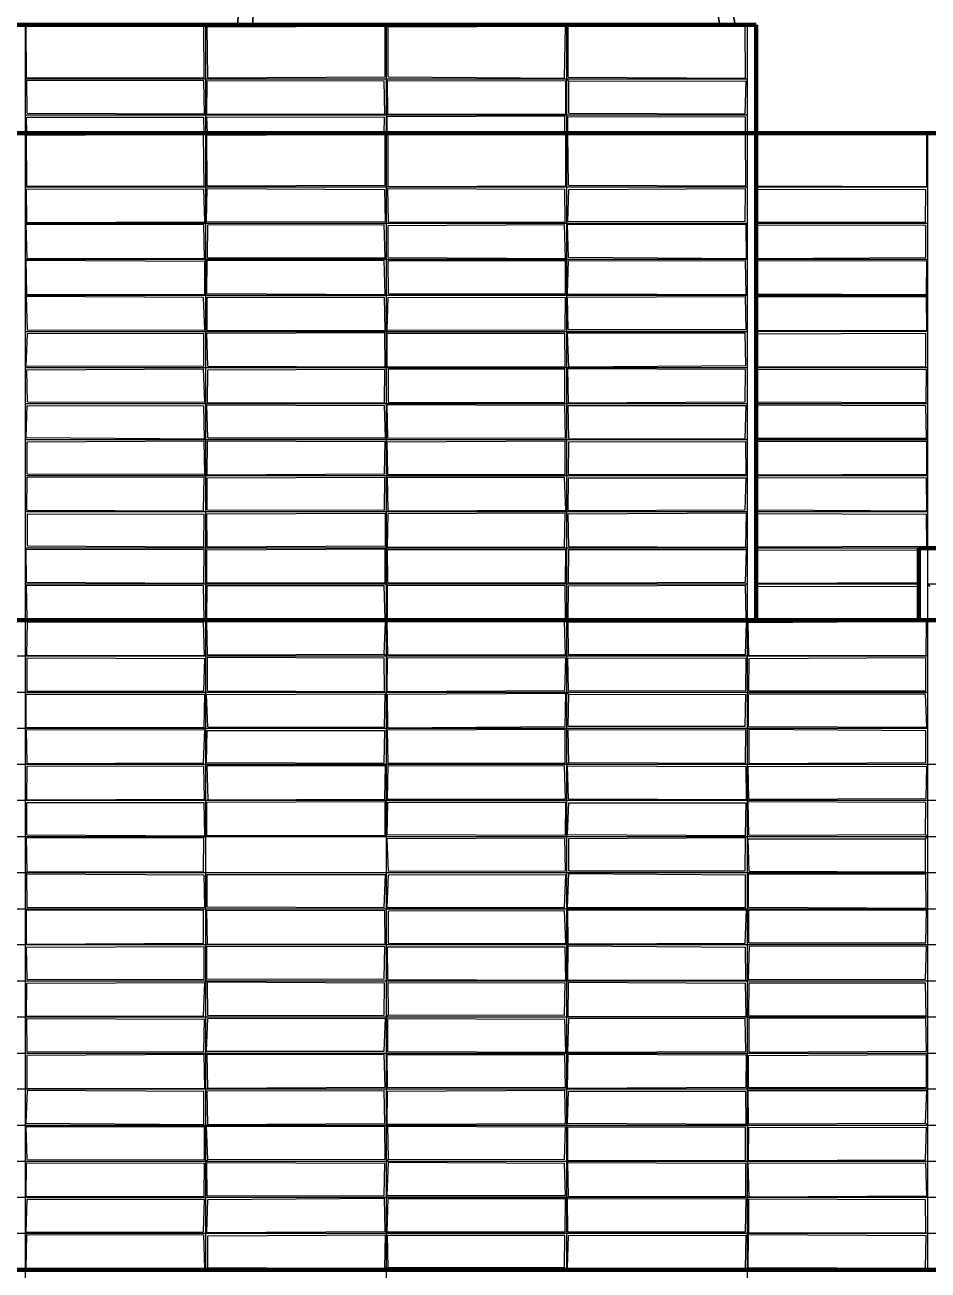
# Model space of a CAD drawing. Extents: x -50000 to 1632000, y -47600 to 308800.
# Drawn here: x 1005987 to 1036013, y 33386 to 74800 of the extents above; entities that cross this region are included whole.
import ezdxf

# ---------------------------------------------------------------- set-up
doc = ezdxf.new("R2010")
doc.units = 0
doc.header["$MEASUREMENT"] = 0
doc.layers.get('Defpoints').update_dxf_attribs({"color": 6})
doc.layers.add('2', color=7, linetype='Continuous')
doc.styles.get("Standard").update_dxf_attribs({"font": 'isocpeur.ttf'})
doc.dimstyles.get("Standard").update_dxf_attribs({"dimscale": 200, "dimtxt": 2.5, "dimasz": 1.5, "dimexe": 1.5, "dimexo": 5, "dimgap": 1, "dimtad": 1, "dimtoh": 1, "dimdec": 0, "dimrnd": 10, "dimzin": 0, "dimtxsty": 'Standard', "dimblk": 'OBLIQUE', "dimcen": 1, "dimdle": 1.5, "dimclrd": 256, "dimclre": 256, "dimclrt": 256, "dimadec": 0, "dimazin": 0, "dimtfac": 1, "dimtdec": 0, "dimtix": 1, "dimtmove": 0, "dimatfit": 3, "dimldrblk": 'NONE', "dimfxl": 1, "dimtolj": 1, "dimtzin": 0, "dimlwd": 18, "dimlwe": 18, "dimarcsym": 1})

# ---------------------------------------------------------------- blocks, each defined once
blk = doc.blocks.new('Chimney')
at = {"layer": '2', "linetype": 'Continuous', "lineweight": 25}
for p, q in [((-4947, 0), (-3045, 24200)), ((-4450, 0), (-2548, 24187)), ((11091, 0), (9177, 10084))]:
    blk.add_line(p, q, dxfattribs=at)
at = {"layer": '2', "linetype": 'Continuous', "lineweight": 30}
blk.add_line((11595, 0), (7002, 24200), dxfattribs=at)
blk = doc.blocks.new('_Oblique')
at = {"color": 0, "linetype": 'ByBlock', "lineweight": -2}
blk.add_line((-0.5, -0.5), (0.5, 0.5), dxfattribs=at)
blk = doc.blocks.new('*D19')
at = {"layer": '2', "linetype": 'Continuous', "lineweight": 18, "transparency": 16777216}
blk.add_line((837700, -4400), (1240300, -4400), dxfattribs=at)
at = {"layer": 'Defpoints', "color": 0, "linetype": 'Continuous', "transparency": 16777216}
for p in [(1240000, 220000), (838000, 0), (1240000, -4400)]:
    blk.add_point(p, dxfattribs=at)
at = {"layer": '2', "linetype": 'Continuous', "lineweight": 18, "transparency": 16777216, "xscale": 300, "yscale": 300, "zscale": 300, "rotation": 180}
blk.add_blockref('_Oblique', (838000, -4400), dxfattribs=at)
at = {"layer": '2', "linetype": 'Continuous', "lineweight": 18, "transparency": 16777216, "xscale": 300, "yscale": 300, "zscale": 300}
blk.add_blockref('_Oblique', (1240000, -4400), dxfattribs=at)
at = {"layer": '2', "linetype": 'Continuous', "lineweight": 18, "transparency": 16777216, "insert": (1039000, -3950), "char_height": 500, "attachment_point": 5}
blk.add_mtext('\\A1;402000', dxfattribs=at)
blk = doc.blocks.new('_None')

msp = doc.modelspace()

# ---------------------------------------------------------------- linework, layer by layer
at = {"layer": '2', "linetype": 'Continuous', "lineweight": 70}
for p, q in [((1030300, 74800), (1005700, 74800)), ((1030300, 74800), (1030300, 71200)), ((1030300, 71200), (1005700, 71200)), ((1030300, 71200), (1030300, 55000)), ((1036300, 71200), (1030300, 71200)), ((1035700, 57400), (1093300, 57400)), ((1035700, 55000), (1035700, 57400)), ((1036300, 55000), (999700, 55000))]:
    msp.add_line(p, q, dxfattribs=at)
at = {"layer": '2', "color": 8, "linetype": 'Continuous', "lineweight": 13}
for p, q in [((1006000, 74800), (1006000, 14200)), ((1012000, 33400), (1012000, 74800)), ((1018000, 74800), (1018000, 14200)), ((1024000, 33400), (1024000, 74800)), ((1030000, 74800), (1030000, 14200)), ((1030000, 73000), (1006000, 73000)), ((1030000, 71800), (1006000, 71800)), ((1036000, 33400), (1036000, 71200)), ((1030000, 69400), (1006000, 69400)), ((1036000, 69400), (1030300, 69400)), ((1030000, 68200), (1006000, 68200)), ((1036000, 68200), (1030300, 68200)), ((1030000, 67000), (1006000, 67000)), ((1036000, 67000), (1030300, 67000)), ((1030000, 65800), (1006000, 65800)), ((1036000, 65800), (1030300, 65800)), ((1006000, 64600), (1030000, 64600)), ((1036000, 64600), (1030300, 64600)), ((1030000, 63400), (1006000, 63400)), ((1036000, 63400), (1030300, 63400)), ((1030000, 62200), (1006000, 62200)), ((1036000, 62200), (1030300, 62200)), ((1030000, 61000), (1006000, 61000)), ((1036000, 61000), (1030300, 61000)), ((1030000, 59800), (1006000, 59800)), ((1036000, 59800), (1030300, 59800)), ((1030000, 58600), (1006000, 58600)), ((1036000, 58600), (1030300, 58600)), ((1030000, 57400), (1006000, 57400)), ((1035700, 57400), (1030300, 57400)), ((1030000, 56200), (1006000, 56200)), ((1035700, 56200), (1030300, 56200)), ((1093000, 56200), (1036000, 56200)), ((1036000, 53800), (1000000, 53800)), ((1036000, 52600), (1000000, 52600)), ((1036000, 51400), (1000000, 51400)), ((1090000, 50200), (922000, 50200)), ((1114000, 49000), (922000, 49000)), ((1114000, 47800), (922000, 47800)), ((1114000, 46600), (922000, 46600)), ((994000, 45400), (1042000, 45400)), ((1114000, 44200), (922000, 44200)), ((1126000, 43000), (910000, 43000)), ((1126000, 41800), (910000, 41800)), ((910000, 40600), (1126000, 40600)), ((1240000, 39400), (874000, 39400)), ((1240000, 38200), (838000, 38200)), ((1108000, 37000), (928000, 37000)), ((1240000, 35800), (838000, 35800)), ((1240000, 34600), (838000, 34600)), ((1240000, 33400), (838000, 33400))]:
    msp.add_line(p, q, dxfattribs=at)
at = {"layer": '2', "color": 8, "linetype": 'Continuous', "lineweight": 9}
for p, q in [((1006025.1, 74774.9), (1011934.8, 74772.3)), ((1006040.2, 73052.3), (1006025.1, 74774.9)), ((1011941.9, 73037.9), (1011934.8, 74772.3)), ((1012050.7, 74733.4), (1017966.2, 74755.9)), ((1012070.4, 73034.3), (1012050.7, 74733.4)), ((1017962.1, 73070.2), (1017966.2, 74755.9)), ((1018064.1, 73074.9), (1018068.8, 74734.3)), ((1018068.8, 74734.3), (1023958.5, 74755.3)), ((1023929.3, 73027.2), (1023958.5, 74755.3)), ((1024047.4, 73057.3), (1024048.3, 74756.6)), ((1024048.3, 74756.6), (1029929.6, 74760.4)), ((1029947.2, 73032.8), (1029929.6, 74760.4)), ((1006040.2, 73052.3), (1011941.9, 73037.9)), ((1006055.9, 72963.8), (1011939.9, 72945.7)), ((1006063.7, 71864.8), (1006055.9, 72963.8)), ((1011952.4, 71840.8), (1011939.9, 72945.7)), ((1012035.5, 71831.7), (1012042.6, 72949.6)), ((1012042.6, 72949.6), (1017926.8, 72938.2)), ((1012070.4, 73034.3), (1017962.1, 73070.2)), ((1017949.9, 71843.3), (1017926.8, 72938.2)), ((1018037.7, 72945.6), (1023966.9, 72942)), ((1018049.8, 71834.3), (1018037.7, 72945.6)), ((1018064.1, 73074.9), (1023929.3, 73027.2)), ((1023974.3, 71846.5), (1023966.9, 72942)), ((1024000, 73000), (1024071.9, 72928)), ((1024047.4, 73057.3), (1029947.2, 73032.8)), ((1024071.9, 72928), (1029962.6, 72942.8)), ((1024073.6, 71859.1), (1024071.9, 72928)), ((1029933.2, 71844.3), (1029962.6, 72942.8)), ((1006041.4, 71729.5), (1011935.1, 71726)), ((1006055.5, 71200), (1006041.4, 71729.5)), ((1006063.7, 71864.8), (1011952.4, 71840.8)), ((1011943.1, 71200), (1011935.1, 71726)), ((1012035.5, 71831.7), (1017949.9, 71843.3)), ((1012040, 71739.8), (1017937.5, 71730.2)), ((1012055.8, 71200), (1012040, 71739.8)), ((1017933.7, 71200), (1017937.5, 71730.2)), ((1018032.2, 71200), (1018034.9, 71750.2)), ((1018034.9, 71750.2), (1023941.2, 71771.7)), ((1018049.8, 71834.3), (1023974.3, 71846.5)), ((1023933.1, 71200), (1023941.2, 71771.7)), ((1024036.7, 71756.2), (1029948.4, 71737.2)), ((1024038.4, 71200), (1024036.7, 71756.2)), ((1024073.6, 71859.1), (1029933.2, 71844.3)), ((1029942, 71200), (1029948.4, 71737.2)), ((1006040.5, 71130.2), (1011926.1, 71163.3)), ((1006054.6, 69450.3), (1006040.5, 71130.2)), ((1011946.8, 69436.2), (1011926.1, 71163.3)), ((1012029.6, 71130.5), (1017959.3, 71161.9)), ((1012050.1, 69446.5), (1012029.6, 71130.5)), ((1017967.2, 69473.7), (1017959.3, 71161.9)), ((1018062.8, 71169.5), (1023970.2, 71158.4)), ((1018068, 69430.7), (1018062.8, 71169.5)), ((1023969.4, 69445.8), (1023970.2, 71158.4)), ((1024038.4, 71143.2), (1029947.3, 71169.8)), ((1024055.4, 69473.4), (1024038.4, 71143.2)), ((1029950.6, 69443.8), (1029947.3, 71169.8)), ((1030335.2, 71162.1), (1035968.2, 71158.9)), ((1035972.1, 69428.6), (1035968.2, 71158.9)), ((1006038.4, 69340.9), (1011933.7, 69350.6)), ((1006049, 68229.9), (1006038.4, 69340.9)), ((1006054.6, 69450.3), (1011946.8, 69436.2)), ((1011966.8, 68247.3), (1011933.7, 69350.6)), ((1012029, 68248.7), (1012046.2, 69361)), ((1012046.2, 69361), (1017955.3, 69325.3)), ((1012050.1, 69446.5), (1017967.2, 69473.7)), ((1017974.2, 68265.9), (1017955.3, 69325.3)), ((1018049.6, 69363.2), (1023931.4, 69340.9)), ((1018071.4, 68236.5), (1018049.6, 69363.2)), ((1018068, 69430.7), (1023969.4, 69445.8)), ((1023943.9, 68240.4), (1023931.4, 69340.9)), ((1024041.8, 68263.5), (1024065.1, 69328.2)), ((1024055.4, 69473.4), (1029950.6, 69443.8)), ((1024065.1, 69328.2), (1029943.5, 69363)), ((1029934.3, 68274.7), (1029943.5, 69363)), ((1030330.7, 69448.9), (1035972.1, 69428.6)), ((1030333.5, 69336.4), (1035939.3, 69325.2)), ((1035929.4, 68235.3), (1035939.3, 69325.2)), ((1006028.3, 68165.6), (1011932.4, 68167.7)), ((1006058.6, 67041), (1006028.3, 68165.6)), ((1006049, 68229.9), (1011966.8, 68247.3)), ((1011955.1, 67027.1), (1011932.4, 68167.7)), ((1012029, 68248.7), (1017974.2, 68265.9)), ((1012057.4, 67055), (1012072.6, 68152.5)), ((1012072.6, 68152.5), (1017928.6, 68166.9)), ((1017962.4, 67050.4), (1017928.6, 68166.9)), ((1018059.3, 67065.6), (1018067.8, 68128.4)), ((1018067.8, 68128.4), (1023925.5, 68156.5)), ((1018071.4, 68236.5), (1023943.9, 68240.4)), ((1023956, 67032.8), (1023925.5, 68156.5)), ((1024027.1, 68157.3), (1029959.7, 68167.6)), ((1024062.1, 67071.4), (1024027.1, 68157.3)), ((1024041.8, 68263.5), (1029934.3, 68274.7)), ((1029973.2, 67028.3), (1029959.7, 68167.6)), ((1030325.7, 68242.1), (1035929.4, 68235.3)), ((1030332.7, 68154.6), (1035940.8, 68136.3)), ((1035940.3, 67065.3), (1035940.8, 68136.3)), ((1006028.3, 66974.9), (1011971.6, 66945.9)), ((1006048.6, 65849.9), (1006028.3, 66974.9)), ((1006058.6, 67041), (1011955.1, 67027.1)), ((1011970.8, 65833.6), (1011971.6, 66945.9)), ((1012037.2, 65868.7), (1012042.7, 66974.5)), ((1012042.7, 66974.5), (1017932, 66959.1)), ((1012057.4, 67055), (1017962.4, 67050.4)), ((1017962.4, 65829.5), (1017932, 66959.1)), ((1018059.3, 67065.6), (1023956, 67032.8)), ((1018062.1, 66960.6), (1023956.5, 66967)), ((1018072.6, 65854), (1018062.1, 66960.6)), ((1023957.7, 65854.2), (1023956.5, 66967)), ((1024029.3, 65851.5), (1024055.9, 66967.3)), ((1024055.9, 66967.3), (1029948.5, 66953.7)), ((1024062.1, 67071.4), (1029973.2, 67028.3)), ((1029966.7, 65831.2), (1029948.5, 66953.7)), ((1030323.6, 67034.2), (1035940.3, 67065.3)), ((1030325.6, 66954.8), (1035967, 66959.8)), ((1035956.1, 65832.8), (1035967, 66959.8)), ((1006048.6, 65849.9), (1011970.8, 65833.6)), ((1012037.2, 65868.7), (1017962.4, 65829.5)), ((1018072.6, 65854), (1023957.7, 65854.2)), ((1024029.3, 65851.5), (1029966.7, 65831.2)), ((1030333.6, 65860.3), (1035956.1, 65832.8)), ((1011929.7, 65734.3), (1006025.9, 65766.1)), ((1006025.9, 65766.1), (1006061.7, 64659.1)), ((1011971.7, 64643.6), (1011929.7, 65734.3)), ((1012044.5, 64633.9), (1012046.8, 65749)), ((1012046.8, 65749), (1017945.5, 65750.2)), ((1017959.7, 64645.5), (1017945.5, 65750.2)), ((1018028.7, 64645), (1018064.1, 65744.1)), ((1018064.1, 65744.1), (1023954.9, 65730)), ((1023948.4, 64656.3), (1023954.9, 65730)), ((1024030.4, 65744.8), (1029943.7, 65768.3)), ((1024043.2, 64668), (1024030.4, 65744.8)), ((1029965.4, 64672.6), (1029943.7, 65768.3)), ((1030322.5, 65769.1), (1035959.4, 65772.2)), ((1035967.8, 64635), (1035959.4, 65772.2)), ((1006061.7, 64659.1), (1011971.7, 64643.6)), ((1012044.5, 64633.9), (1017959.7, 64645.5)), ((1018028.7, 64645), (1023948.4, 64656.3)), ((1024043.2, 64668), (1029965.4, 64672.6)), ((1030333.1, 64652.6), (1035967.8, 64635)), ((1006026.1, 63461.6), (1006070.2, 64531.4)), ((1006070.2, 64531.4), (1011936.2, 64542.7)), ((1011931.3, 63454.7), (1011936.2, 64542.7)), ((1012032, 64552.8), (1017953.8, 64571.1)), ((1012072.7, 63445.5), (1012032, 64552.8)), ((1017961.1, 63432.6), (1017953.8, 64571.1)), ((1018032.2, 63431.1), (1018033.4, 64542.7)), ((1018033.4, 64542.7), (1023937.1, 64545.3)), ((1023952.6, 63443), (1023937.1, 64545.3)), ((1024026.8, 64558.9), (1029935.3, 64562.8)), ((1024072.9, 63426.5), (1024026.8, 64558.9)), ((1029953.7, 63467.6), (1029935.3, 64562.8)), ((1030332.9, 64527.2), (1035936.5, 64546.7)), ((1035935.8, 63431.8), (1035936.5, 64546.7)), ((1006026.1, 63461.6), (1011931.3, 63454.7)), ((1012072.7, 63445.5), (1017961.1, 63432.6)), ((1018032.2, 63431.1), (1023952.6, 63443)), ((1024032.9, 63367.2), (1029943.4, 63345.6)), ((1024058.9, 62230.1), (1024032.9, 63367.2)), ((1024072.9, 63426.5), (1029953.7, 63467.6)), ((1030324.5, 63439.4), (1035935.8, 63431.8)), ((1006047.4, 63331.8), (1011928.2, 63357.2)), ((1006070.1, 62267.4), (1006047.4, 63331.8)), ((1011964.5, 62252.8), (1011928.2, 63357.2)), ((1012053.3, 62235.7), (1012063.5, 63327.2)), ((1012063.5, 63327.2), (1017949.7, 63346.1)), ((1017942, 62230.3), (1017949.7, 63346.1)), ((1018072.3, 63358.9), (1023938.7, 63360.5)), ((1018073.3, 62238.8), (1018072.3, 63358.9)), ((1023937.2, 62241.1), (1023938.7, 63360.5)), ((1029933.4, 62259.7), (1029943.4, 63345.6)), ((1030331.8, 63346.5), (1035957.6, 63342.6)), ((1035954.5, 62242.4), (1035957.6, 63342.6)), ((1006025.1, 61074.1), (1006064.9, 62142.3)), ((1006064.9, 62142.3), (1011931.2, 62133.8)), ((1006070.1, 62267.4), (1011964.5, 62252.8)), ((1011960.7, 61032.1), (1011931.2, 62133.8)), ((1012034.4, 62160.1), (1017940.6, 62141.9)), ((1012063.7, 61065), (1012034.4, 62160.1)), ((1012053.3, 62235.7), (1017942, 62230.3)), ((1017973.5, 61065.6), (1017940.6, 62141.9)), ((1018029.7, 62170.9), (1023938.2, 62156)), ((1018057.1, 61059.1), (1018029.7, 62170.9)), ((1018073.3, 62238.8), (1023937.2, 62241.1)), ((1023955.4, 61063.3), (1023938.2, 62156)), ((1024051.8, 62145.4), (1029961.4, 62140.5)), ((1024069.6, 61048.7), (1024051.8, 62145.4)), ((1024058.9, 62230.1), (1029933.4, 62259.7)), ((1029928.7, 61035.4), (1029961.4, 62140.5)), ((1030331, 62162.7), (1035935.1, 62139)), ((1030331.5, 62259.3), (1035954.5, 62242.4)), ((1035955.6, 61055), (1035935.1, 62139)), ((1006025.1, 61074.1), (1011960.7, 61032.1)), ((1006061, 59864.9), (1006063.3, 60928.9)), ((1006063.3, 60928.9), (1011945.4, 60964.2)), ((1011969.4, 59859.7), (1011945.4, 60964.2)), ((1012049.1, 59831), (1012060.8, 60962.8)), ((1012060.8, 60962.8), (1017962.7, 60943)), ((1012063.7, 61065), (1017973.5, 61065.6)), ((1017942, 59867.2), (1017962.7, 60943)), ((1018029.7, 60928.4), (1023943.1, 60972.1)), ((1018057.1, 59846.2), (1018029.7, 60928.4)), ((1018057.1, 61059.1), (1023955.4, 61063.3)), ((1023945.9, 59847.2), (1023943.1, 60972.1)), ((1024060.9, 59844.2), (1024066.8, 60928.9)), ((1024066.8, 60928.9), (1029956.7, 60942.2)), ((1024069.6, 61048.7), (1029928.7, 61035.4)), ((1029968.8, 59848.1), (1029956.7, 60942.2)), ((1030319.7, 60959.9), (1035967.9, 60960.7)), ((1030335.1, 61051.8), (1035955.6, 61055)), ((1035966.8, 59863.1), (1035967.9, 60960.7)), ((1006045.7, 58655.9), (1006060.6, 59758.2)), ((1006060.6, 59758.2), (1011950, 59772.9)), ((1006061, 59864.9), (1011969.4, 59859.7)), ((1011925.4, 58633.1), (1011950, 59772.9)), ((1012042.4, 58671.8), (1012048.4, 59738.3)), ((1012048.4, 59738.3), (1017953.3, 59754.7)), ((1012049.1, 59831), (1017942, 59867.2)), ((1017946.5, 58659.6), (1017953.3, 59754.7)), ((1018042.3, 59758.1), (1023929.9, 59760.7)), ((1018064.5, 58633.1), (1018042.3, 59758.1)), ((1018057.1, 59846.2), (1023945.9, 59847.2)), ((1023964.6, 58662.1), (1023929.9, 59760.7)), ((1024044.3, 58651.1), (1024062.8, 59733.8)), ((1024060.9, 59844.2), (1029968.8, 59848.1)), ((1024062.8, 59733.8), (1029967.9, 59733.4)), ((1029936.3, 58668.9), (1029967.9, 59733.4)), ((1030334, 59746.6), (1035958.8, 59738.4)), ((1030334.7, 59836.5), (1035966.8, 59863.1)), ((1035970.5, 58640), (1035958.8, 59738.4)), ((1006045.7, 58655.9), (1011925.4, 58633.1)), ((1006067.7, 58537.1), (1011943.3, 58531.4)), ((1006069.6, 57470.2), (1006067.7, 58537.1)), ((1011933, 57442.9), (1011943.3, 58531.4)), ((1012033.1, 58533.3), (1017974.3, 58555.7)), ((1012045.6, 57439.8), (1012033.1, 58533.3)), ((1012042.4, 58671.8), (1017946.5, 58659.6)), ((1017974.6, 57472), (1017974.3, 58555.7)), ((1018045.6, 57428), (1018063.2, 58547.5)), ((1018063.2, 58547.5), (1023948.5, 58568.9)), ((1018064.5, 58633.1), (1023964.6, 58662.1)), ((1023925.4, 57427), (1023948.5, 58568.9)), ((1024044.3, 58651.1), (1029936.3, 58668.9)), ((1024045.8, 58538.2), (1029971.3, 58568.8)), ((1024064.8, 57456), (1024045.8, 58538.2)), ((1029950.3, 57434.6), (1029971.3, 58568.8)), ((1030327.6, 58552.9), (1035958.9, 58528.6)), ((1030333.9, 58673.3), (1035970.5, 58640)), ((1035971.7, 57464.7), (1035958.9, 58528.6)), ((1006031.8, 57359.5), (1011941.7, 57350.9)), ((1006043.6, 56268.8), (1006031.8, 57359.5)), ((1006069.6, 57470.2), (1011933, 57442.9)), ((1011932, 56230.2), (1011941.7, 57350.9)), ((1012031.8, 57339.6), (1017960.5, 57370.2)), ((1012037, 56243.1), (1012031.8, 57339.6)), ((1012045.6, 57439.8), (1017974.6, 57472)), ((1017964.7, 56247.9), (1017960.5, 57370.2)), ((1018037.8, 57353.4), (1023965.7, 57352.4)), ((1018055.7, 56258.5), (1018037.8, 57353.4)), ((1018045.6, 57428), (1023925.4, 57427)), ((1023960.9, 56246.1), (1023965.7, 57352.4)), ((1024057.3, 56240.5), (1024071.6, 57358)), ((1024064.8, 57456), (1029950.3, 57434.6)), ((1024071.6, 57358), (1029972.4, 57351.1)), ((1029947.4, 56264.7), (1029972.4, 57351.1)), ((1030334, 57328.5), (1035664.2, 57344.4)), ((1030335.1, 57442.3), (1035971.7, 57464.7)), ((1006036.7, 56166.1), (1011926.1, 56153.8)), ((1006063, 55069.4), (1006036.7, 56166.1)), ((1006043.6, 56268.8), (1011932, 56230.2)), ((1011946.1, 55039), (1011926.1, 56153.8)), ((1012032.1, 55040.8), (1012046.7, 56154.4)), ((1012037, 56243.1), (1017964.7, 56247.9)), ((1012046.7, 56154.4), (1017932.4, 56159.7)), ((1017963.2, 55031.6), (1017932.4, 56159.7)), ((1018045.8, 55062.7), (1018046.8, 56163)), ((1018046.8, 56163), (1023950.4, 56157.1)), ((1018055.7, 56258.5), (1023960.9, 56246.1)), ((1023962, 55028.4), (1023950.4, 56157.1)), ((1024046, 55026.6), (1024064, 56143.2)), ((1024057.3, 56240.5), (1029947.4, 56264.7)), ((1024064, 56143.2), (1029938.8, 56161.5)), ((1029969.7, 55065.8), (1029938.8, 56161.5)), ((1030326.5, 56230.2), (1035672.7, 56258.4)), ((1030335, 56129.1), (1035664.7, 56125.8)), ((1036000, 56200), (1036073.6, 56125.9)), ((1006054.5, 53826), (1006072.2, 54950.9)), ((1006063, 55069.4), (1011946.1, 55039)), ((1006072.2, 54950.9), (1011927.5, 54942.2)), ((1011959.5, 53833.2), (1011927.5, 54942.2)), ((1012032.1, 55040.8), (1017963.2, 55031.6)), ((1012037, 54954.7), (1017974.9, 54953.8)), ((1012055.5, 53848), (1012037, 54954.7)), ((1017926.1, 53872.8), (1017974.9, 54953.8)), ((1018035.4, 54970.1), (1023926.6, 54959.2)), ((1018051.8, 53843.8), (1018035.4, 54970.1)), ((1018045.8, 55062.7), (1023962, 55028.4)), ((1023955.3, 53852.1), (1023926.6, 54959.2)), ((1024046, 55026.6), (1029969.7, 55065.8)), ((1024047.3, 54949.5), (1029974.8, 54930.8)), ((1024053.2, 53856.2), (1024047.3, 54949.5)), ((1029942.5, 53858.9), (1029974.8, 54930.8)), ((1030035.5, 54927.6), (1035959, 54974.5)), ((1030055.7, 53827), (1030035.5, 54927.6)), ((1030332.3, 55051.5), (1035680.3, 55028.5)), ((1035952.3, 53841.2), (1035959, 54974.5)), ((1012055.5, 53848), (1017926.1, 53872.8)), ((1018000, 53800), (1017926.1, 53872.8)), ((1018051.8, 53843.8), (1023955.3, 53852.1)), ((1024053.2, 53856.2), (1029942.5, 53858.9)), ((1030055.7, 53827), (1035952.3, 53841.2)), ((1006054.5, 53826), (1011959.5, 53833.2)), ((1006060.2, 53748.7), (1011963.8, 53730.2)), ((1006066.4, 52645.7), (1006060.2, 53748.7)), ((1011936.7, 52638.1), (1011963.8, 53730.2)), ((1012052.3, 53767.7), (1017925.1, 53751.9)), ((1012058.3, 52650.8), (1012052.3, 53767.7)), ((1017946.2, 52632.1), (1017925.1, 53751.9)), ((1018029.4, 52633.1), (1018042.8, 53761.3)), ((1018042.8, 53761.3), (1023964.8, 53753.9)), ((1023939.7, 52663.1), (1023964.8, 53753.9)), ((1024038.4, 53739.8), (1029970.5, 53744.2)), ((1024056.2, 52653.5), (1024038.4, 53739.8)), ((1029958.8, 52664.7), (1029970.5, 53744.2)), ((1030049, 52650.8), (1030065.2, 53728.1)), ((1030065.2, 53728.1), (1035940.7, 53760.5)), ((1035942.5, 52653.8), (1035940.7, 53760.5)), ((1006066.4, 52645.7), (1011936.7, 52638.1)), ((1012058.3, 52650.8), (1017946.2, 52632.1)), ((1018029.4, 52633.1), (1023939.7, 52663.1)), ((1024000, 52600), (1024073.4, 52528.9)), ((1024056.2, 52653.5), (1029958.8, 52664.7)), ((1030049, 52650.8), (1035942.5, 52653.8)), ((1006027.6, 51444.3), (1006030.7, 52543.5)), ((1006030.7, 52543.5), (1011971.1, 52542.1)), ((1011942.5, 51437.3), (1011971.1, 52542.1)), ((1012025.5, 52527.7), (1017958.9, 52547.4)), ((1012069.1, 51457.7), (1012025.5, 52527.7)), ((1017937.1, 51442.7), (1017958.9, 52547.4)), ((1018041.4, 52546.5), (1023973.6, 52574.4)), ((1018056.5, 51425.1), (1018041.4, 52546.5)), ((1023952.3, 51463.3), (1023973.6, 52574.4)), ((1024050.5, 51473.2), (1024073.4, 52528.9)), ((1024073.4, 52528.9), (1029957.2, 52540.6)), ((1029937.1, 51472.5), (1029957.2, 52540.6)), ((1030041.3, 51465.3), (1030043, 52557.3)), ((1030043, 52557.3), (1035928, 52556.2)), ((1035969, 51445.8), (1035928, 52556.2)), ((1006027.6, 51444.3), (1011942.5, 51437.3)), ((1006036.4, 51352.2), (1011964.9, 51364.1)), ((1011925.7, 50252.5), (1011964.9, 51364.1)), ((1012069.1, 51457.7), (1017937.1, 51442.7)), ((1018046, 51349.4), (1023942.8, 51373.2)), ((1018056.5, 51425.1), (1023952.3, 51463.3)), ((1023945.6, 50250.3), (1023942.8, 51373.2)), ((1024047.1, 51351.4), (1029955.1, 51361.9)), ((1024050.5, 51473.2), (1029937.1, 51472.5)), ((1029945.7, 50242.4), (1029955.1, 51361.9)), ((1030041.3, 51465.3), (1035969, 51445.8)), ((1030059.6, 51372.3), (1035939.7, 51331.8)), ((1030066.2, 50236.5), (1030059.6, 51372.3)), ((1006063, 50236.7), (1006036.4, 51352.2)), ((1012026.3, 50273.5), (1012045.2, 51333.6)), ((1012045.2, 51333.6), (1017949.8, 51332.7)), ((1017933.5, 50248.8), (1017949.8, 51332.7)), ((1018060.5, 50243.8), (1018046, 51349.4)), ((1024071.5, 50272.4), (1024047.1, 51351.4)), ((1035941.9, 50273.8), (1035939.7, 51331.8)), ((1006046.2, 49029.3), (1006064.1, 50148.6)), ((1006063, 50236.7), (1011925.7, 50252.5)), ((1006064.1, 50148.6), (1011940.5, 50153.8)), ((1011956, 49046.2), (1011940.5, 50153.8)), ((1012026.3, 50273.5), (1017933.5, 50248.8)), ((1012047.4, 50165.9), (1017974, 50169.2)), ((1012073.9, 49026.6), (1012047.4, 50165.9)), ((1017947.4, 49052.8), (1017974, 50169.2)), ((1018040.5, 49049.3), (1018063.3, 50165.7)), ((1018060.5, 50243.8), (1023945.6, 50250.3)), ((1018063.3, 50165.7), (1023928.3, 50159.8)), ((1023956.8, 49055.1), (1023928.3, 50159.8)), ((1024000, 50200), (1024071.5, 50272.4)), ((1024026.7, 50158.4), (1029967.9, 50136)), ((1024059.8, 49059.3), (1024026.7, 50158.4)), ((1024071.5, 50272.4), (1029945.7, 50242.4)), ((1029973.7, 49041.7), (1029967.9, 50136)), ((1030031.2, 50130.9), (1035968.7, 50146.1)), ((1030057.9, 49053.4), (1030031.2, 50130.9)), ((1030066.2, 50236.5), (1035941.9, 50273.8)), ((1035951.7, 49074.9), (1035968.7, 50146.1)), ((1006046.2, 49029.3), (1011956, 49046.2)), ((1006051.6, 48939.6), (1011950.8, 48933.4)), ((1006054.4, 47857.9), (1006051.6, 48939.6)), ((1011969.8, 47833), (1011950.8, 48933.4)), ((1012032.3, 48953.8), (1017963.5, 48971.9)), ((1012037.8, 47845), (1012032.3, 48953.8)), ((1012073.9, 49026.6), (1017947.4, 49052.8)), ((1017967.8, 47842), (1017963.5, 48971.9)), ((1018026.1, 47873.4), (1018049.5, 48948.8)), ((1018040.5, 49049.3), (1023956.8, 49055.1)), ((1018049.5, 48948.8), (1023968.6, 48944.5)), ((1023956.2, 47848.7), (1023968.6, 48944.5)), ((1024026.7, 47870.3), (1024064.6, 48928.2)), ((1024059.8, 49059.3), (1029973.7, 49041.7)), ((1024064.6, 48928.2), (1029967, 48930.3)), ((1029944.1, 47836.3), (1029967, 48930.3)), ((1030030.8, 48971.6), (1035938.7, 48952.1)), ((1030055.6, 47855.7), (1030030.8, 48971.6)), ((1030057.9, 49053.4), (1035951.7, 49074.9)), ((1035927.7, 47873.8), (1035938.7, 48952.1)), ((1006034.8, 47764.3), (1011939.8, 47773.6)), ((1006063.7, 46633.3), (1006034.8, 47764.3)), ((1006054.4, 47857.9), (1011969.8, 47833)), ((1011925.8, 46643), (1011939.8, 47773.6)), ((1012037.8, 47845), (1017967.8, 47842)), ((1018026.1, 47873.4), (1023956.2, 47848.7)), ((1018030.6, 47737.8), (1023936.4, 47767.8)), ((1018070.9, 46652.3), (1018030.6, 47737.8)), ((1023963.3, 46661.6), (1023936.4, 47767.8)), ((1024026.7, 47870.3), (1029944.1, 47836.3)), ((1024066, 46668.7), (1024072, 47741.3)), ((1024072, 47741.3), (1029943.9, 47769.3)), ((1029936.6, 46666.6), (1029943.9, 47769.3)), ((1030036.5, 47727.6), (1035927.6, 47726.7)), ((1030064.8, 46651.5), (1030036.5, 47727.6)), ((1030055.6, 47855.7), (1035927.7, 47873.8)), ((1035926.8, 46631.6), (1035927.6, 47726.7)), ((1036000, 47800), (1035927.6, 47726.7)), ((1036000, 47800), (1035927.7, 47873.8)), ((1006048.3, 46564.6), (1011951.3, 46532.2)), ((1006065, 45450), (1006048.3, 46564.6)), ((1006063.7, 46633.3), (1011925.8, 46643)), ((1011967.8, 45458.8), (1011951.3, 46532.2)), ((1012040.7, 46541.4), (1017974.9, 46540.1)), ((1012040.9, 45469.2), (1012040.7, 46541.4)), ((1017928.9, 45448.6), (1017974.9, 46540.1)), ((1018025.6, 45446.3), (1018070.4, 46529.4)), ((1018070.4, 46529.4), (1023969.3, 46543)), ((1018070.9, 46652.3), (1023963.3, 46661.6)), ((1023926.4, 45446.7), (1023969.3, 46543)), ((1024025.4, 45442.6), (1024065.4, 46573.6)), ((1024065.4, 46573.6), (1029939.7, 46533.5)), ((1024066, 46668.7), (1029936.6, 46666.6)), ((1029945.6, 45446.2), (1029939.7, 46533.5)), ((1030044.4, 46560.6), (1035940.2, 46563.6)), ((1030047.6, 45457.7), (1030044.4, 46560.6)), ((1030064.8, 46651.5), (1035926.8, 46631.6)), ((1035945.2, 45426.5), (1035940.2, 46563.6)), ((1006041, 45372), (1011928.3, 45369.6)), ((1006043.7, 44230.8), (1006041, 45372)), ((1006065, 45450), (1011967.8, 45458.8)), ((1011928.6, 44261.4), (1011928.3, 45369.6)), ((1012031.6, 45360.9), (1017955.1, 45341)), ((1012061.5, 44227.3), (1012031.6, 45360.9)), ((1012040.9, 45469.2), (1017928.9, 45448.6)), ((1017958.4, 44226.7), (1017955.1, 45341)), ((1018025.6, 45446.3), (1023926.4, 45446.7)), ((1018072.2, 44246.9), (1018073.7, 45336.5)), ((1018073.7, 45336.5), (1023930.3, 45347.8)), ((1023970.6, 44256.2), (1023930.3, 45347.8)), ((1024025.4, 45442.6), (1029945.6, 45446.2)), ((1024041.6, 45363.1), (1029974.1, 45373.7)), ((1024042.1, 44241.6), (1024041.6, 45363.1)), ((1029935.8, 44262), (1029974.1, 45373.7)), ((1030047.6, 45457.7), (1035945.2, 45426.5)), ((1030057.8, 44269.1), (1030059.2, 45354.3)), ((1030059.2, 45354.3), (1035962.6, 45365.6)), ((1035937.3, 44269.6), (1035962.6, 45365.6)), ((1006036.8, 44126.1), (1011945.8, 44152.4)), ((1006063.3, 43055.2), (1006036.8, 44126.1)), ((1006043.7, 44230.8), (1011928.6, 44261.4)), ((1011941.9, 43060.2), (1011945.8, 44152.4)), ((1012032, 43064.9), (1012034.8, 44160.8)), ((1012034.8, 44160.8), (1017947.1, 44149.6)), ((1012061.5, 44227.3), (1017958.4, 44226.7)), ((1017934.7, 43068.3), (1017947.1, 44149.6)), ((1018044.9, 44133), (1023952, 44135.2)), ((1018049.3, 43055.2), (1018044.9, 44133)), ((1018072.2, 44246.9), (1023970.6, 44256.2)), ((1023968.6, 43032.2), (1023952, 44135.2)), ((1024035.1, 43029.3), (1024045.3, 44172.9)), ((1024042.1, 44241.6), (1029935.8, 44262)), ((1024045.3, 44172.9), (1029947.2, 44125.4)), ((1029958.2, 43030.5), (1029947.2, 44125.4)), ((1030042.4, 43055.2), (1030070.6, 44166.8)), ((1030057.8, 44269.1), (1035937.3, 44269.6)), ((1030070.6, 44166.8), (1035958.5, 44156.6)), ((1035928.4, 43061.5), (1035958.5, 44156.6)), ((1006037.8, 41832.6), (1006054, 42927.3)), ((1006054, 42927.3), (1011967.2, 42949.5)), ((1006063.3, 43055.2), (1011941.9, 43060.2)), ((1011927.7, 41832.8), (1011967.2, 42949.5)), ((1012032, 43064.9), (1017934.7, 43068.3)), ((1012062.3, 42972.7), (1017946, 42941.6)), ((1012065, 41857.9), (1012062.3, 42972.7)), ((1017930.3, 41870.5), (1017946, 42941.6)), ((1018049.3, 43055.2), (1023968.6, 43032.2)), ((1018059.8, 42952.5), (1023943.6, 42938.1)), ((1018072.3, 41872.2), (1018059.8, 42952.5)), ((1023930.6, 41860), (1023943.6, 42938.1)), ((1024035.1, 43029.3), (1029958.2, 43030.5)), ((1024051.3, 41826.2), (1024057.3, 42962.2)), ((1024057.3, 42962.2), (1029941.3, 42934.6)), ((1029968.4, 41826.3), (1029941.3, 42934.6)), ((1030042.4, 43055.2), (1035928.4, 43061.5)), ((1030050.7, 41858.4), (1030061.4, 42942.6)), ((1030061.4, 42942.6), (1035931.6, 42942.5)), ((1035951.9, 41839.7), (1035931.6, 42942.5)), ((1006037.8, 41832.6), (1011927.7, 41832.8)), ((1012065, 41857.9), (1017930.3, 41870.5)), ((1018000, 41800), (1018072.3, 41872.2)), ((1018072.3, 41872.2), (1023930.6, 41860)), ((1030050.7, 41858.4), (1035951.9, 41839.7)), ((1006045.5, 41758.4), (1011955.5, 41732.4)), ((1006065.4, 40646.1), (1006045.5, 41758.4)), ((1011930.1, 40658.5), (1011955.5, 41732.4)), ((1012028.6, 40669.2), (1012069.9, 41751.5)), ((1012069.9, 41751.5), (1017974.4, 41766.2)), ((1017926.3, 40663.8), (1017974.4, 41766.2)), ((1018048.2, 41756.6), (1023934.6, 41729.6)), ((1018057.6, 40661.4), (1018048.2, 41756.6)), ((1023965.3, 40636.6), (1023934.6, 41729.6)), ((1024034.7, 40634.5), (1024066.6, 41752)), ((1024051.3, 41826.2), (1029968.4, 41826.3)), ((1024066.6, 41752), (1029932.6, 41767)), ((1029951.4, 40659.7), (1029932.6, 41767)), ((1030060.6, 41772.4), (1035934.6, 41770)), ((1030062, 40637), (1030060.6, 41772.4)), ((1035958.3, 40670.3), (1035934.6, 41770)), ((1006065.4, 40646.1), (1011930.1, 40658.5)), ((1012028.6, 40669.2), (1017926.3, 40663.8)), ((1018057.6, 40661.4), (1023965.3, 40636.6)), ((1024034.7, 40634.5), (1029951.4, 40659.7)), ((1030062, 40637), (1035958.3, 40670.3)), ((1006057.9, 40531), (1011951.6, 40566.1)), ((1006067.4, 39431.3), (1006057.9, 40531)), ((1011969.2, 39442.1), (1011951.6, 40566.1)), ((1012045.5, 40559), (1017929.5, 40571.6)), ((1012067, 39433.7), (1012045.5, 40559)), ((1017962.9, 39469.9), (1017929.5, 40571.6)), ((1018031.8, 40554.2), (1023935, 40554.2)), ((1018046.2, 39461.3), (1018031.8, 40554.2)), ((1023964.1, 39470.5), (1023935, 40554.2)), ((1024029.2, 39433.2), (1024052.8, 40563.6)), ((1024052.8, 40563.6), (1029971.5, 40540.6)), ((1029961.2, 39472.2), (1029971.5, 40540.6)), ((1030039.9, 40526.9), (1035963.6, 40556.6)), ((1030048.2, 39462.7), (1030039.9, 40526.9)), ((1035957.4, 39461), (1035963.6, 40556.6)), ((1006029.3, 38268.2), (1006073.1, 39370.5)), ((1006067.4, 39431.3), (1011969.2, 39442.1)), ((1006073.1, 39370.5), (1011935.8, 39341.4)), ((1012043, 39344.4), (1017929.2, 39355.4)), ((1012072.8, 38232.3), (1012043, 39344.4)), ((1012067, 39433.7), (1017962.9, 39469.9)), ((1017957.7, 38260.9), (1017929.2, 39355.4)), ((1018042.4, 39332.1), (1023934.9, 39369.8)), ((1018046.2, 39461.3), (1023964.1, 39470.5)), ((1023958.6, 38266), (1023934.9, 39369.8)), ((1024029.2, 39433.2), (1029961.2, 39472.2)), ((1030034.1, 39355.4), (1035969.4, 39357.3)), ((1030039.4, 38245.5), (1030034.1, 39355.4)), ((1030048.2, 39462.7), (1035957.4, 39461)), ((1035930.7, 38274.2), (1035969.4, 39357.3)), ((1011935.6, 38228.6), (1011935.8, 39341.4)), ((1018034, 38237.8), (1018042.4, 39332.1)), ((1024025.1, 38270.1), (1024059.8, 39338.5)), ((1024059.8, 39338.5), (1029956.3, 39336.4)), ((1029968.5, 38245.4), (1029956.3, 39336.4)), ((1006026.7, 38161.6), (1011957.2, 38163.4)), ((1006066.1, 37067.9), (1006026.7, 38161.6)), ((1006029.3, 38268.2), (1011935.6, 38228.6)), ((1011954.6, 37054), (1011957.2, 38163.4)), ((1012028.4, 38174.3), (1017954.5, 38167)), ((1012071.7, 37070.1), (1012028.4, 38174.3)), ((1012072.8, 38232.3), (1017957.7, 38260.9)), ((1017967, 37071.6), (1017954.5, 38167)), ((1018034, 38237.8), (1023958.6, 38266)), ((1018055, 38169.6), (1023957.7, 38153.1)), ((1018074.9, 37073), (1018055, 38169.6)), ((1023926, 37059.3), (1023957.7, 38153.1)), ((1024025.1, 38270.1), (1029968.5, 38245.4)), ((1024033.2, 37035.6), (1024038.5, 38152.5)), ((1024038.5, 38152.5), (1029946.4, 38146.5)), ((1029946.9, 37043.4), (1029946.4, 38146.5)), ((1030039.4, 38245.5), (1035930.7, 38274.2)), ((1030045.3, 37029.4), (1030054.1, 38142.1)), ((1030054.1, 38142.1), (1035964.4, 38134.5)), ((1035930.3, 37051.7), (1035964.4, 38134.5)), ((1036000, 38200), (1035930.7, 38274.2)), ((1006027.4, 35835.5), (1006037.5, 36959.1)), ((1006037.5, 36959.1), (1011962.1, 36939.6)), ((1006066.1, 37067.9), (1011954.6, 37054)), ((1011949.8, 35849.6), (1011962.1, 36939.6)), ((1012000, 37000), (1012071.7, 37070.1)), ((1012030.7, 36969), (1017952.9, 36946.8)), ((1012042.2, 35854.7), (1012030.7, 36969)), ((1012071.7, 37070.1), (1017967, 37071.6)), ((1017927.7, 35868.3), (1017952.9, 36946.8)), ((1018000, 37000), (1018074.9, 37073)), ((1018028.7, 35865.9), (1018074.1, 36970.7)), ((1018074.1, 36970.7), (1023927.2, 36947.6)), ((1018074.9, 37073), (1023926, 37059.3)), ((1023960.5, 35865.5), (1023927.2, 36947.6)), ((1024033.2, 37035.6), (1029946.9, 37043.4)), ((1024041, 36966), (1029953.8, 36942.6)), ((1024058.3, 35838.8), (1024041, 36966)), ((1029956.6, 35844.1), (1029953.8, 36942.6)), ((1030028.7, 36939.7), (1035943.5, 36950.1)), ((1030059.7, 35828.6), (1030028.7, 36939.7)), ((1030045.3, 37029.4), (1035930.3, 37051.7)), ((1035967.9, 35857.1), (1035943.5, 36950.1)), ((1006027.4, 35835.5), (1011949.8, 35849.6)), ((1006027.8, 34646.5), (1006061.8, 35749.2)), ((1006061.8, 35749.2), (1011956.5, 35743.8)), ((1011925, 34656.5), (1011956.5, 35743.8)), ((1012030.4, 34636), (1012065.3, 35729.9)), ((1012042.2, 35854.7), (1017927.7, 35868.3)), ((1012065.3, 35729.9), (1017936.2, 35774)), ((1017965.8, 34671.4), (1017936.2, 35774)), ((1018028.1, 34664.4), (1018066.1, 35772.2)), ((1018028.7, 35865.9), (1023960.5, 35865.5)), ((1018066.1, 35772.2), (1023956.2, 35771.6)), ((1023949.3, 34656.1), (1023956.2, 35771.6)), ((1024029.4, 35765.3), (1029964, 35758.2)), ((1024033.4, 34661.8), (1024029.4, 35765.3)), ((1024058.3, 35838.8), (1029956.6, 35844.1)), ((1029942.1, 34660.7), (1029964, 35758.2)), ((1030053, 34633.4), (1030058.4, 35751.3)), ((1030058.4, 35751.3), (1035929.2, 35737.7)), ((1030059.7, 35828.6), (1035967.9, 35857.1)), ((1035933.3, 34625.8), (1035929.2, 35737.7)), ((1006026.8, 33452), (1006048.9, 34572.1)), ((1006027.8, 34646.5), (1011925, 34656.5)), ((1006048.9, 34572.1), (1011932, 34555.3)), ((1011971.4, 33426.9), (1011932, 34555.3)), ((1012030.4, 34636), (1017965.8, 34671.4)), ((1012065, 34526.5), (1017969.6, 34564.5)), ((1012070.4, 33472.8), (1012065, 34526.5)), ((1017950.1, 33439.8), (1017969.6, 34564.5)), ((1018028.1, 34664.4), (1023949.3, 34656.1)), ((1018040.4, 34553.1), (1023938.2, 34546.3)), ((1018068.8, 33473.1), (1018040.4, 34553.1)), ((1023926.9, 33468.1), (1023938.2, 34546.3)), ((1024028, 33460.3), (1024058.8, 34538.4)), ((1024033.4, 34661.8), (1029942.1, 34660.7)), ((1024058.8, 34538.4), (1029961.2, 34542.7)), ((1029943.8, 33437.8), (1029961.2, 34542.7)), ((1030028.9, 33469.1), (1030039.5, 34568.6)), ((1030039.5, 34568.6), (1035954, 34538.8)), ((1030053, 34633.4), (1035933.3, 34625.8)), ((1035926.8, 33449.8), (1035954, 34538.8)), ((1006026.8, 33452), (1011971.4, 33426.9)), ((1012000, 33400), (1012070.4, 33472.8)), ((1012070.4, 33472.8), (1017950.1, 33439.8)), ((1018000, 33400), (1018068.8, 33473.1)), ((1018068.8, 33473.1), (1023926.9, 33468.1)), ((1024028, 33460.3), (1029943.8, 33437.8)), ((1030028.9, 33469.1), (1035926.8, 33449.8))]:
    msp.add_line(p, q, dxfattribs=at)
at = {"layer": '2', "linetype": 'Continuous', "lineweight": 70}
msp.add_lwpolyline([(837700, -200), (837700, 5800), (837850, 5800), (837850, 9400), (837700, 9400), (837700, 11800), (837850, 11800), (837850, 14200), (837700, 14200), (837700, 33400), (1240000, 33400), (1240000, -200)], dxfattribs=at)
at = {"layer": 'Defpoints'}
for points in [[(959200, 71200), (1127400, 71200), (1127400, 190000), (959200, 190000)], [(959200, -47600), (1127400, -47600), (1127400, 71200), (959200, 71200)]]:
    msp.add_lwpolyline(points, close=True, dxfattribs=at)

# ---------------------------------------------------------------- block references
at = {"layer": '2', "linetype": 'Continuous', "lineweight": 70}
msp.add_blockref('Chimney', (1018000, 74800), dxfattribs=at)

# ---------------------------------------------------------------- dimensions: what is measured, and where the dimension line sits
at = {"layer": '2', "linetype": 'Continuous', "lineweight": 18}
dim = msp.add_linear_dim(base=(1240000, -4400), p1=(838000, 0), p2=(1240000, 220000), dimstyle='Standard', override={"dimse1": 1, "dimse2": 1, "dimsd1": 0, "dimsd2": 0}, dxfattribs=at)
dim.commit()
dim.dimension.update_dxf_attribs({"geometry": '*D19', "text_midpoint": (1039000, -3950)})

doc.saveas('drawing.dxf')
